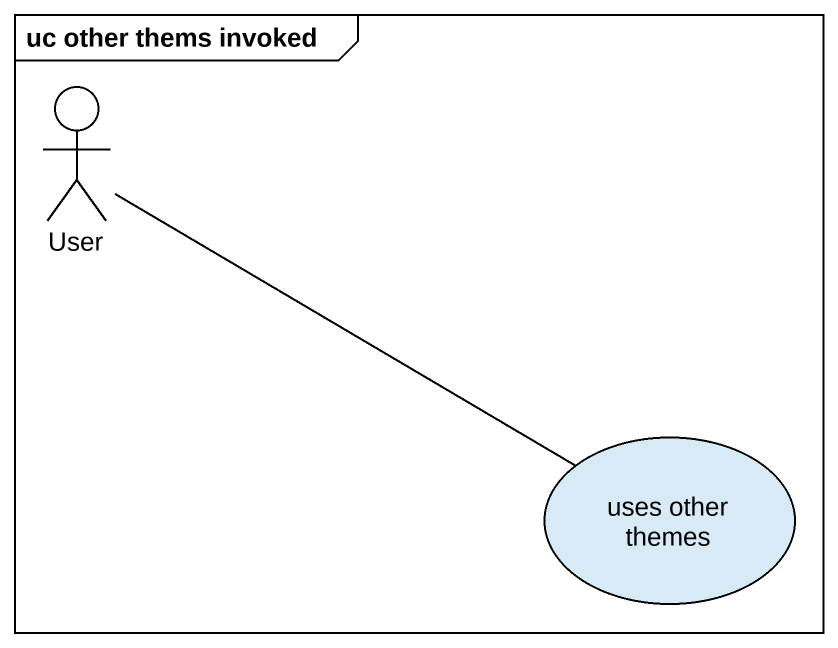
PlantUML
@startuml
mainframe uc other thems invoked
actor User
usecase "uses other themes" as uses_other_themes
User -right- uses_other_themes
@enduml
